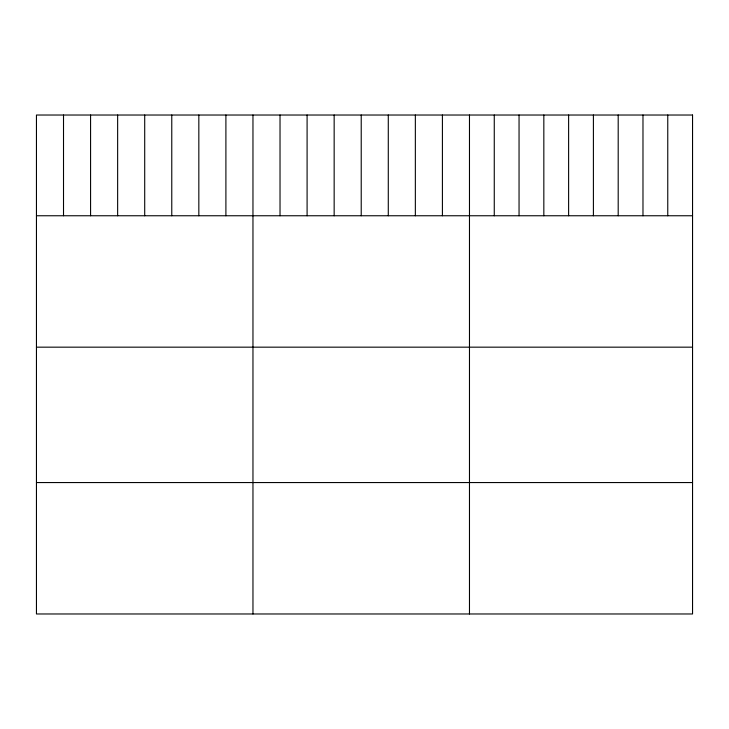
<?xml version="1.0" encoding="UTF-8"?>
<svg xmlns="http://www.w3.org/2000/svg" width="729" height="729" viewBox="0 0 729 729"><rect width="100%" height="100%" fill="white"/><g stroke="black" fill="none" stroke-linecap="round" stroke-linejoin="round"><path stroke-width="1.09" d="M36.45 215.757L692.55 215.757M36.45 347.168L692.55 347.168M36.45 482.562L692.55 482.562M667.764 115.027L667.764 215.757M642.978 115.027L642.978 215.757M618.192 115.027L618.192 215.757M593.406 115.027L593.406 215.757M568.62 115.027L568.62 215.757M543.834 115.027L543.834 215.757M519.048 115.027L519.048 215.757M494.262 115.027L494.262 215.757M469.476 115.027L469.476 613.973M442.412 115.027L442.412 215.757M415.348 115.027L415.348 215.757M388.284 115.027L388.284 215.757M361.219 115.027L361.219 215.757M334.155 115.027L334.155 215.757M307.091 115.027L307.091 215.757M280.027 115.027L280.027 215.757M252.963 115.027L252.963 613.973M225.899 115.027L225.899 215.757M198.835 115.027L198.835 215.757M171.771 115.027L171.771 215.757M144.707 115.027L144.707 215.757M117.642 115.027L117.642 215.757M90.578 115.027L90.578 215.757M63.514 115.027L63.514 215.757M692.55 115.027L36.45 115.027L36.45 613.973L692.55 613.973L692.55 115.027"/></g></svg>
